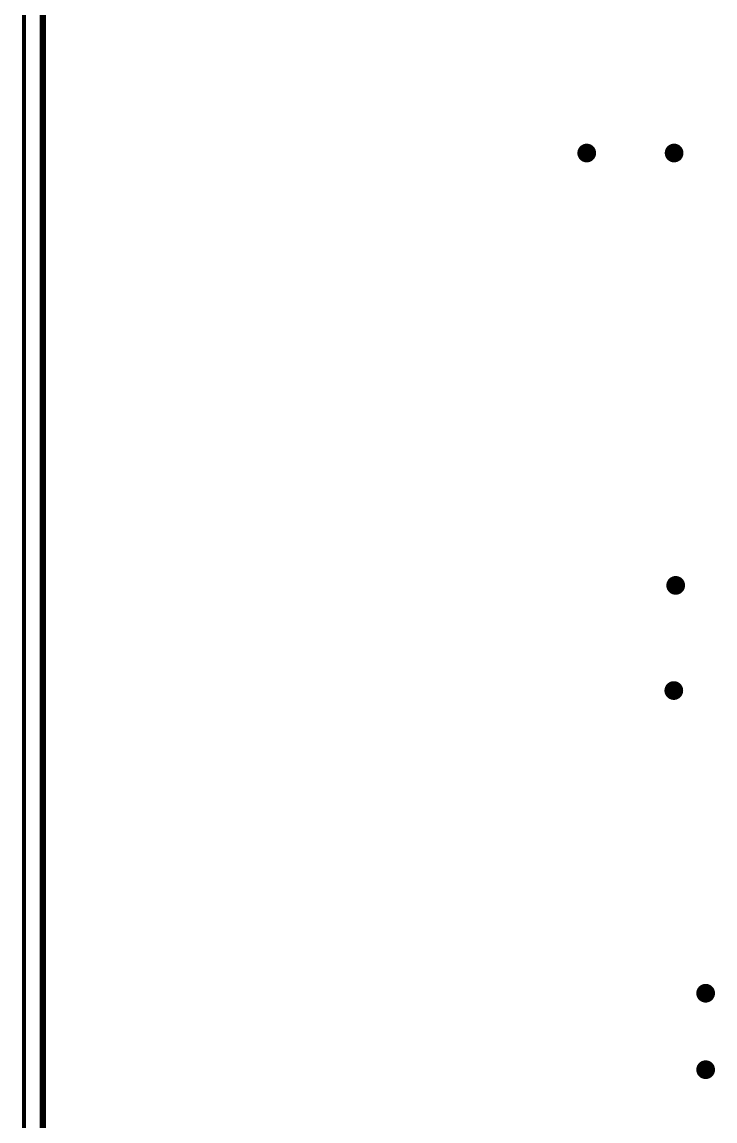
# Model space of a CAD drawing. Header units: millimetres. Extents: x 2086 to 2273, y 419 to 632.
# Drawn here: x 2098.21 to 2120.41, y 489.24 to 524.46 of the extents above; entities that cross this region are included whole.
import ezdxf

# ---------------------------------------------------------------- set-up
doc = ezdxf.new("R2010")
doc.units = ezdxf.units.MM
for name, color, linetype in [('KEEPOUTLAYER', 6, 'Continuous'), ('MULTILAYER', 9, 'Continuous'), ('TOPOVERLAY', 2, 'Continuous'), ('ViaHoleLayer', 16, 'Continuous')]:
    doc.layers.add(name, color=color, linetype=linetype)

msp = doc.modelspace()

# ---------------------------------------------------------------- linework, layer by layer
at = {"layer": 'KEEPOUTLAYER', "const_width": 0.127}
msp.add_lwpolyline([(2098.2741, 433.1153), (2098.2741, 549.6153)], dxfattribs=at)
at = {"layer": 'MULTILAYER', "const_width": 0.3}
for points in [[(2116.1541, 520.2602, 1), (2116.4541, 520.2602, 1)], [(2118.9541, 520.2602, 1), (2119.2541, 520.2602, 1)], [(2119.0041, 506.4053, 1), (2119.3041, 506.4053, 1)], [(2118.9441, 503.0353, 1), (2119.2441, 503.0353, 1)], [(2119.9641, 493.3353, 1), (2120.2641, 493.3353, 1)], [(2119.9641, 490.8853, 1), (2120.2641, 490.8853, 1)]]:
    msp.add_lwpolyline(points, format="xyb", close=True, dxfattribs=at)
at = {"layer": 'TOPOVERLAY', "const_width": 0.2}
msp.add_lwpolyline([(2098.8754, 438.4053), (2098.8754, 542.8953)], dxfattribs=at)
at = {"layer": 'ViaHoleLayer', "const_width": 0.15}
for points in [[(2116.2291, 520.2602, 1), (2116.3791, 520.2602, 1)], [(2119.0291, 520.2602, 1), (2119.1791, 520.2602, 1)], [(2119.0791, 506.4053, 1), (2119.2291, 506.4053, 1)], [(2119.0191, 503.0353, 1), (2119.1691, 503.0353, 1)], [(2120.0391, 493.3353, 1), (2120.1891, 493.3353, 1)], [(2120.0391, 490.8853, 1), (2120.1891, 490.8853, 1)]]:
    msp.add_lwpolyline(points, format="xyb", close=True, dxfattribs=at)

doc.saveas('drawing.dxf')
